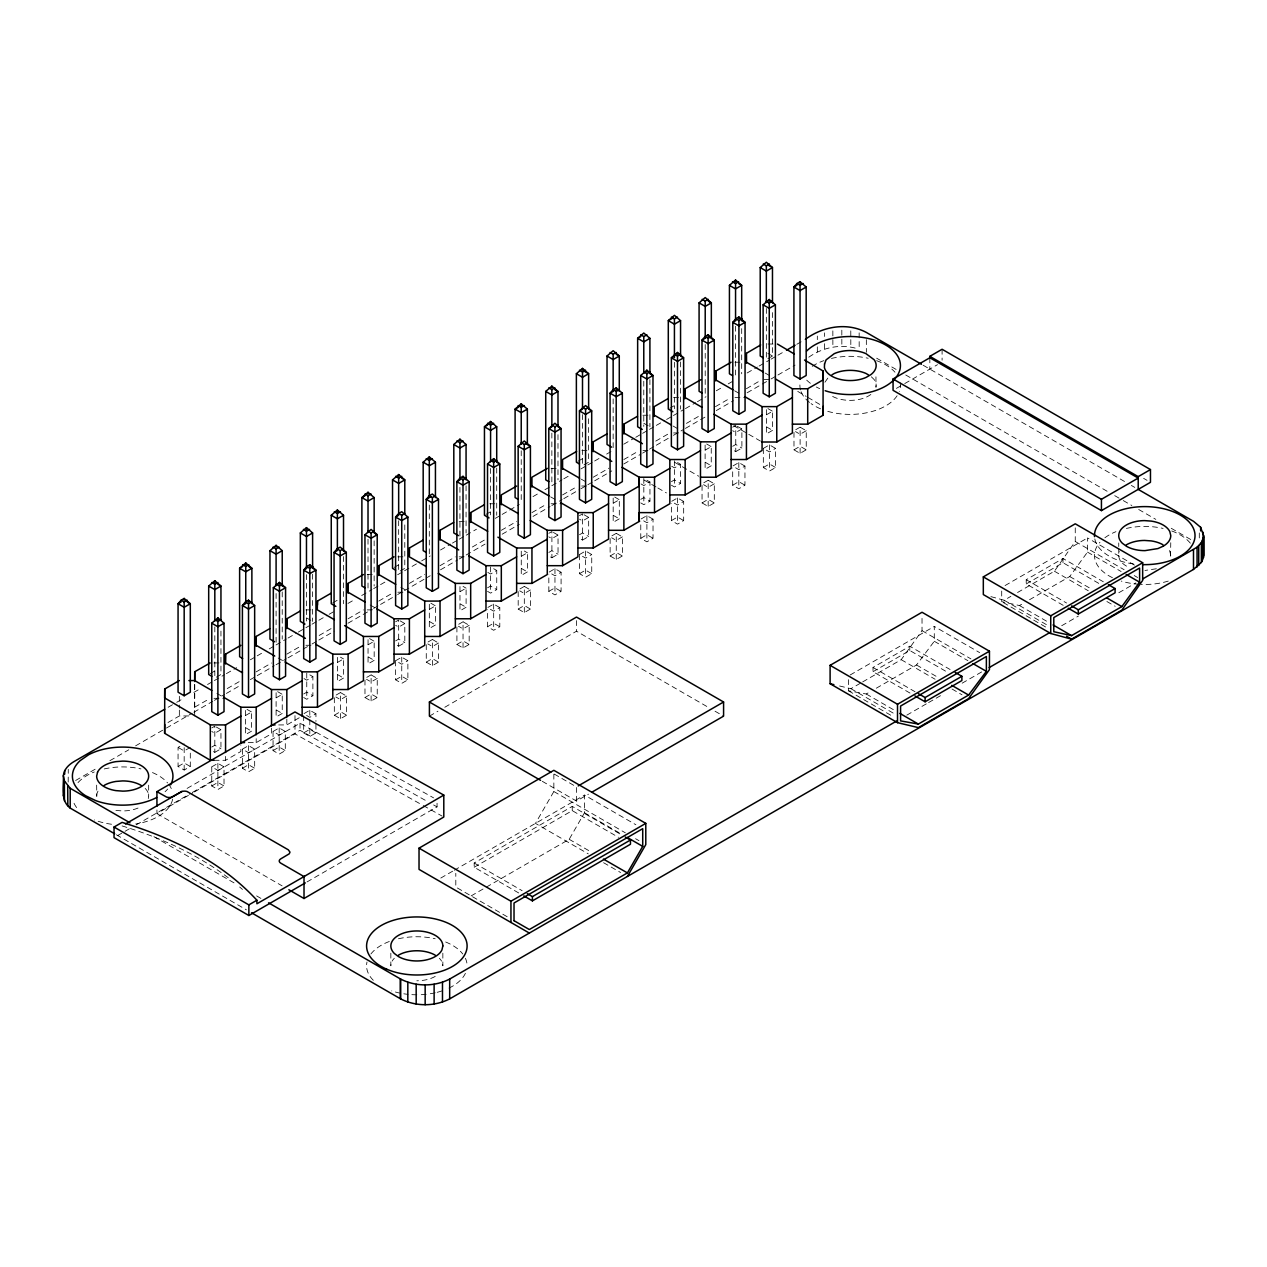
<?xml version="1.0" encoding="UTF-8"?>
<svg xmlns="http://www.w3.org/2000/svg" width="1267" height="1267" viewBox="0 0 1267 1267"><rect width="100%" height="100%" fill="white"/><g stroke="black" fill="none" stroke-linecap="round" stroke-linejoin="round"><path stroke-width="0.75" stroke-dasharray="5 3.75" d="M68.18 782.056L68.275 769.37M194.675 715.95L194.722 683.547M1170.565 556.197L1170.756 542.719M824.944 382.206L828.349 377.408M553.853 774.169L553.853 791.527L535.466 823.376L588.252 853.847M486.338 887.122L569.184 839.308L584.499 812.765L584.499 795.074L635.876 824.738M1017.559 592.497L1054.413 571.227L1075.255 541.5L1075.255 527.737M862.669 681.915L901.201 659.679L922.028 630.665L922.028 615.936M1029.533 599.734L1069.728 576.533L1087.498 552.111L1087.498 537.952L1134.551 565.13M876.321 688.203L916.516 664.985L934.286 641.276L934.286 626.421L979.66 652.616M746.374 388.731L760.675 380.338M210.227 673.616L214.82 670.972M332.793 602.854L337.386 600.194M394.069 567.458L398.662 564.813M485.99 514.386L490.582 511.725M577.91 461.299L582.503 458.654M669.831 408.227L674.424 405.567M216.356 677.164L220.949 674.503L220.949 629.287M400.198 571.005L404.791 568.345L404.791 523.128M584.039 464.846L588.632 462.186L588.632 416.97M767.881 358.672L772.474 356.027L772.474 310.811M168.131 707.255L174.989 703.296M176.699 702.314L183.557 698.355M193.835 692.415L200.677 688.456M207.535 684.513L212.682 681.535M214.392 680.553L224.671 674.614M226.381 673.632L236.66 667.693M250.359 659.79L255.491 656.813M257.217 655.831L262.348 652.853M269.206 648.91L274.337 645.932M276.048 644.951L286.326 639.011M288.037 638.03L296.605 633.088M298.315 632.09L310.304 625.169M312.03 624.188L317.162 621.21M318.872 620.228L327.44 615.287M329.151 614.289L334.298 611.327M347.997 603.409L354.839 599.465M361.697 595.506L371.975 589.567M373.686 588.585L378.833 585.607M380.543 584.625L385.675 581.664M397.664 574.727L402.811 571.765M404.521 570.784L419.931 561.883M421.658 560.885L430.21 555.944M440.488 550.005L450.767 544.081M452.477 543.084L457.625 540.122M459.335 539.124L464.466 536.163M466.193 535.181L476.455 529.242M495.302 518.361L500.449 515.4M502.16 514.402L519.28 504.519M532.995 496.601L538.127 493.639M544.984 489.68L550.116 486.718M551.826 485.72L562.105 479.797M563.815 478.799L570.673 474.856M580.951 468.917L586.083 465.955M587.809 464.957L592.94 461.996M594.651 460.998L599.798 458.036M606.64 454.077L611.787 451.115M623.776 444.194L634.054 438.255M635.765 437.273L640.896 434.296M642.622 433.314L647.754 430.352M649.464 429.355L654.611 426.393M656.322 425.395L664.89 420.454M666.6 419.472L671.732 416.495M673.442 415.513L683.721 409.574M685.431 408.592L695.71 402.653M697.436 401.671L705.988 396.729M716.267 390.79L721.414 387.829M728.256 383.869L733.403 380.892M747.102 372.989L757.381 367.05M759.091 366.068L769.37 360.129M771.08 359.147L776.228 356.17M777.938 355.188L784.796 351.228M796.785 344.307L801.916 341.346M167.973 722.523L179.344 715.95L190.842 715.95M227.236 688.567L240.857 680.696M256.172 671.858L271.502 663.005M286.817 654.152L300.437 646.297M319.157 635.48L331.083 628.606M348.092 618.771L363.423 609.918M378.738 601.081L392.358 593.209M409.384 583.39L424.698 574.537M440.013 565.7L455.344 556.846M472.369 547.011L484.279 540.138M501.304 530.303L516.619 521.466M531.934 512.612L545.554 504.741M562.58 494.922L576.2 487.051M593.225 477.231L608.841 468.204M623.855 459.525L637.475 451.67M655.752 441.106L668.263 433.9M686.429 423.4L700.762 415.117M715.475 406.628L729.539 398.503M75.64 780.472L96.197 768.61M109.896 760.691L128.743 749.811M135.601 745.851L164.71 729.048M166.42 728.05L192.125 713.226M193.835 712.228L212.682 701.348M214.392 700.366L224.671 694.427M226.381 693.445L240.081 685.526M250.359 679.603L255.491 676.626M257.217 675.644L274.337 665.761M276.048 664.763L286.326 658.824M288.037 657.842L310.304 644.982M312.03 644L317.162 641.023M318.872 640.041L334.298 631.14M347.997 623.221L371.975 609.379M373.686 608.398L378.833 605.42M380.543 604.438L395.953 595.538M397.664 594.556L402.811 591.578M404.521 590.596L430.21 575.756M440.488 569.817L457.625 559.935M459.335 558.953L464.466 555.975M466.193 554.994L485.023 544.113M502.16 534.215L519.28 524.332M532.995 516.429L550.116 506.531M551.826 505.549L562.105 499.61M563.815 498.628L579.241 489.727M580.951 488.729L586.083 485.768M587.809 484.77L592.94 481.808M594.651 480.827L611.787 470.928M623.776 464.007L640.896 454.124M642.622 453.127L647.754 450.165M649.464 449.167L654.611 446.206M656.322 445.224L671.732 436.323M673.442 435.325L683.721 429.386M685.431 428.404L705.988 416.542M716.267 410.603L733.403 400.72M747.102 392.802L769.37 379.942M771.08 378.96L776.228 375.982M777.938 375L795.058 365.118M808.774 357.199C822.299 347.696 839.768 343.785 855.843 348.267M190.303 753.136L190.303 766.503L184.174 770.035L178.061 766.503L178.061 747.403L184.174 743.856M211.763 727.939L214.82 726.165L214.82 752.345L211.763 750.587M395.621 621.78L398.677 620.022L398.677 646.202L395.621 644.428M548.833 533.328L551.905 531.554L551.905 557.749L548.833 555.975M579.478 515.637L582.551 513.864L582.551 540.059L579.478 538.285M732.69 427.185L735.763 425.411L735.763 451.59L732.69 449.817M190.303 747.403L184.174 750.935L178.061 747.403M214.82 752.345L220.949 748.813L220.949 729.713L214.82 733.245L211.763 731.471M245.465 715.554L251.595 712.006L251.595 731.122L245.465 734.654L245.465 708.475M276.111 697.864L282.24 694.316L282.24 713.432L276.111 716.964L276.111 690.784M303.684 697.499L306.757 699.273L312.886 695.741L312.886 676.626L306.757 680.173L303.684 678.399M337.402 662.483L343.531 658.935L343.531 678.051L337.402 681.583L337.402 655.403M368.048 644.792L374.177 641.245L374.177 660.36L368.048 663.892L368.048 637.713M398.677 646.202L404.806 642.67L404.806 623.554L398.677 627.102L395.621 625.328M429.323 609.395L435.452 605.864L435.452 624.964L429.323 628.511L429.323 602.332M459.969 591.705L466.098 588.173L466.098 607.273L459.969 610.821L459.969 584.641M487.542 591.356L490.614 593.13L496.743 589.583L496.743 570.483L490.614 574.014L487.542 572.256M521.26 556.324L527.389 552.792L527.389 571.892L521.26 575.44L521.26 549.245M551.905 557.749L558.034 554.202L558.034 535.102L551.905 538.633L548.833 536.86M582.551 540.059L588.664 536.511L588.664 517.411L582.551 520.943L579.478 519.169M613.18 503.252L619.31 499.721L619.31 518.821L613.18 522.352L613.18 496.173M640.769 502.904L643.826 504.662L649.955 501.13L649.955 482.014L643.826 485.562L640.769 483.788M671.415 485.213L674.472 486.971L680.601 483.44L680.601 464.324L674.472 467.871L671.415 466.098M705.117 450.181L711.246 446.633L711.246 465.749L705.117 469.281L705.117 443.102L711.246 446.633M735.763 451.59L741.892 448.059L741.892 428.943L735.763 432.49L732.69 430.717M766.408 414.8L772.537 411.252L772.537 430.368L766.408 433.9L766.408 407.721M178.061 766.503L184.174 762.972L190.303 766.503M211.763 747.039L214.82 745.281L220.949 748.813M303.684 693.968L306.757 692.194L312.886 695.741M395.621 640.896L398.677 639.122L404.806 642.67M487.542 587.825L490.614 586.051L496.743 589.583M548.833 552.428L551.905 550.67L558.034 554.202M579.478 534.737L582.551 532.979L588.664 536.511M640.769 499.356L643.826 497.598L649.955 501.13M671.415 481.666L674.472 479.892L680.601 483.44M732.69 446.285L735.763 444.511L741.892 448.059M211.763 766.852L217.892 763.32L224.021 766.852L224.021 785.968L217.892 789.499L211.763 785.968L211.763 766.852L217.892 770.399L224.021 766.852M242.409 749.161L248.538 745.63L254.667 749.161L254.667 768.277L248.538 771.809L242.409 768.277L242.409 749.161L248.538 752.709L254.667 749.161M273.054 731.471L279.183 727.939L285.297 731.471L285.297 750.587L279.183 754.118L273.054 750.587L273.054 731.471L279.183 735.018L285.297 731.471M315.942 713.78L309.813 710.249L303.684 713.78L309.813 717.328L315.942 713.78L315.942 721.43M340.459 692.558L334.33 696.09L334.33 715.206L340.459 718.737L346.588 715.206L346.588 696.09L340.459 692.558L340.459 718.737M371.104 674.868L364.975 678.399L364.975 697.499L371.104 701.047L377.233 697.499L377.233 678.399L371.104 674.868L371.104 701.047M395.621 660.709L401.75 657.177L407.879 660.709L407.879 679.809L401.75 683.356L395.621 679.809L395.621 660.709L401.75 664.241L407.879 660.709M432.395 639.471L426.266 643.018L426.266 662.118L432.395 665.666L438.525 662.118L438.525 643.018L432.395 639.471L432.395 665.666M463.041 621.78L456.912 625.328L456.912 644.428L463.041 647.975L469.17 644.428L469.17 625.328L463.041 621.78L463.041 647.975M499.8 607.637L493.671 604.09L487.542 607.637L493.671 611.169L499.8 607.637L499.8 626.737L493.671 630.285L487.542 626.737L487.542 609.538M524.316 586.399L518.187 589.947L518.187 609.047L524.316 612.595L530.445 609.047L530.445 589.947L524.316 586.399L524.316 612.595M561.091 572.256L554.962 568.709L548.833 572.256L554.962 575.788L561.091 572.256L561.091 591.356L554.962 594.888L548.833 591.356L548.833 574.157M579.478 554.566L585.607 551.018L591.737 554.566L591.737 573.666L585.607 577.198L579.478 573.666L579.478 554.566L585.607 558.098L591.737 554.566M616.253 533.328L610.124 536.86L610.124 555.975L616.253 559.507L622.382 555.975L622.382 536.86L616.253 533.328L616.253 559.507M653.028 519.169L646.899 515.637L640.769 519.169L646.899 522.717L653.028 519.169L653.028 538.285L646.899 541.817L640.769 538.285L640.769 521.085M683.673 501.479L677.544 497.947L671.415 501.479L677.544 505.026L683.673 501.479L683.673 520.594L677.544 524.126L671.415 520.594L671.415 503.395M708.174 480.256L702.045 483.788L702.045 502.904L708.174 506.436L714.303 502.904L714.303 483.788L708.174 480.256L708.174 506.436M744.948 466.098L738.819 462.566L732.69 466.098L738.819 469.645L744.948 466.098L744.948 485.213L738.819 488.745L732.69 485.213L732.69 468.014M763.336 448.407L769.465 444.875L775.594 448.407L775.594 467.523L769.465 471.055L763.336 467.523L763.336 448.407L769.465 451.939L775.594 448.407M800.111 427.185L793.981 430.717L793.981 449.817L800.111 453.364L806.24 449.817L806.24 430.717L800.111 427.185L800.111 453.364M214.123 760.279L225.558 760.311L240.873 751.458L240.873 745.566M248.269 742.62L256.187 742.62L271.518 733.767L271.518 727.876M278.661 724.93L286.833 724.93L300.453 717.059M346.588 696.09L340.459 699.637L335.866 696.977M377.233 678.399L371.104 681.931L366.511 679.286M438.525 643.018L432.395 646.55L427.803 643.905M469.17 625.328L463.041 628.86L458.432 626.215M530.445 589.947L524.316 593.479L519.723 590.834M622.382 536.86L616.253 540.407L611.66 537.746M714.303 483.788L708.174 487.336L703.581 484.675M806.24 430.717L800.111 434.248L795.518 431.604M187.088 788.407L300.01 723.235L433.615 797.877M117.451 835.682L129.392 828.792M136.218 824.849L190.81 793.332M192.521 792.35L300.01 730.299L426.773 801.124M156.934 809.93L156.934 813.588L192.727 792.92M194.421 791.938L294.989 733.894L421.563 804.608M896.403 388.383L903.086 384.519M904.765 383.553L937.501 364.658M211.763 785.968L217.892 782.42L224.021 785.968M242.409 768.277L248.538 764.73L254.667 768.277M273.054 750.587L279.183 747.039L285.297 750.587M303.684 715.697L303.684 732.896L309.813 729.349L315.942 732.896L315.942 723.33M334.33 715.206L340.459 711.658L346.588 715.206M364.975 697.499L371.104 693.968L377.233 697.499M395.621 679.809L401.75 676.277L407.879 679.809M426.266 662.118L432.395 658.587L438.525 662.118M456.912 644.428L463.041 640.896L469.17 644.428M487.542 626.737L493.671 623.206L499.8 626.737M518.187 609.047L524.316 605.515L530.445 609.047M548.833 591.356L554.962 587.825L561.091 591.356M579.478 573.666L585.607 570.134L591.737 573.666M610.124 555.975L616.253 552.428L622.382 555.975M640.769 538.285L646.899 534.737L653.028 538.285M671.415 520.594L677.544 517.047L683.673 520.594M702.045 502.904L708.174 499.356L714.303 502.904M732.69 485.213L738.819 481.666L744.948 485.213M763.336 467.523L769.465 463.975L775.594 467.523M793.981 449.817L800.111 446.285L806.24 449.817M303.684 732.896L309.813 736.428L315.942 732.896M429.402 716.14L437.954 711.215M444.796 707.255L576.501 631.219L708.19 707.255M307.026 881.927L437.052 806.873L437.052 799.794M440.789 878.047L452.636 871.205M454.315 870.223L584.499 795.074M542.292 781.311L576.501 801.061L588.474 794.156M518.71 892.966L474.191 867.246L474.191 863.001L572.241 806.398L621.907 835.064M474.191 867.246L572.241 810.642L618.47 837.329M850.173 674.978L934.286 626.421M1005.064 585.56L1087.498 537.952M471.118 895.912L484.643 888.104M909.975 693.049L873.011 671.716L873.011 667.456L909.769 646.233L950.107 669.514M1063.187 605.309L1026.222 583.96L1026.222 579.716L1062.997 558.478L1103.319 581.759M873.011 671.716L909.769 650.478L946.75 671.827M1026.222 583.96L1062.997 562.722L1099.962 584.071M839.578 685.985L850.933 688.694L860.99 682.897M990.889 596.63L1004.161 600.241L1010.86 596.361M848.494 679.666L848.494 690.816L866.264 693.999L869.605 692.067M1001.706 591.04L1001.706 601.651L1019.476 605.547L1022.833 603.615M906.808 715.142L926.906 703.533M928.584 702.567L941.983 694.839M962.16 683.182L982.416 671.494M1061.698 625.724L1078.439 616.047M1118.824 592.734L1135.802 582.931M194.722 707.144L208.453 699.336M1156.375 568.772L1144.956 570.451M673.569 397.569L681.092 397.474M642.939 415.259L650.446 415.164M673.569 432.95L681.092 432.855M642.939 450.64L650.446 450.545M581.648 486.021L589.171 485.942M305.933 609.902L313.503 609.855M305.933 645.283L313.503 645.236M213.949 662.942L221.519 662.894M213.949 698.339L225.304 698.26M367.224 574.521L374.826 574.489M367.224 609.902L374.826 609.87M397.87 556.831L405.488 556.815M397.87 592.212L405.488 592.196M459.161 521.45L466.81 521.45M459.161 556.846L466.81 556.831M734.939 362.219L742.589 362.219M734.939 397.6L746.421 397.6M581.886 450.514L589.234 450.514M551.097 468.378L558.747 468.378M489.806 503.775L497.472 503.775M551.097 503.759L562.58 503.759M767.96 344.022L773.646 344.038M764.159 379.403L769.861 379.419M115.931 810.437L122.661 810.943A26.005 15.014 0 0 0 141.049 806.556M122.075 825.926C160.972 837.725 198.776 854.782 230.99 879.868M433.615 804.957L437.052 806.873M423.273 805.574L442.088 816.075M1143.626 478.372L1147.047 480.336M923.152 365.229L1124.542 481.492M1131.368 485.451L1134.789 487.415M876.637 358.181L897.194 370.059M905.762 375L1107.865 491.691M1114.707 495.635L1121.564 499.594M1123.275 500.576L1131.843 505.533M1138.685 509.477L1155.821 519.375M1171.231 528.276L1193.498 541.12M767.881 353.366L772.474 356.027M1075.255 541.5L1124.13 569.722M1134.234 575.551L1137.608 577.499M1087.498 552.111L1121.121 571.512M765.157 373.036L770.257 375.982M1069.728 576.533L1091.584 589.139M1054.413 571.227L1088.305 590.786M1106.899 601.524L1115.198 606.307M767.929 408.608L772.537 411.252M734.638 390.79L739.785 393.768M766.408 426.821L772.537 430.368M1026.222 579.716L1066.545 602.997M737.283 426.298L741.892 428.943M733.783 425.68L747.087 433.362M748.749 434.328L760.39 441.043M1019.476 605.547L1048.047 622.034M1004.161 600.241L1048.221 625.676M1003.385 602.617L1048.759 628.812M673.046 426.013L678.193 428.975M643.779 423.257L648.387 425.918M705.117 462.202L711.246 465.749M677.544 462.566L680.601 464.324M674.773 462.376L698.766 476.234M922.028 630.665L970.902 658.888M934.286 641.276L967.893 660.677M646.899 480.256L649.955 482.014M644.127 480.066L656.116 487.003M657.842 487.985L666.41 492.926M916.516 664.985L938.356 677.592M901.201 659.679L935.094 679.239M952.04 689.026L961.986 694.775M614.717 497.06L619.31 499.721M581.315 479.195L586.415 482.141M613.18 515.289L619.31 518.821M873.011 667.456L915.012 691.719M584.071 514.75L588.664 517.411M550.67 496.886L555.785 499.832M866.264 693.999L894.835 710.486M850.933 688.694L894.993 714.129M848.494 690.816L893.853 717.011M553.426 532.441L558.034 535.102M524.316 551.018L527.389 552.792M521.26 568.36L527.389 571.892M493.671 568.709L496.743 570.483M715.031 711.215L723.584 716.14M463.041 586.399L466.098 588.173M459.969 603.741L466.098 607.273M430.859 603.203L435.452 605.864M400.815 587.286L405.931 590.232M429.323 621.432L435.452 624.964M400.214 620.909L404.806 623.554M370.154 604.961L375.285 607.922M369.568 638.6L374.177 641.245M306.471 617.868L311.08 620.529M368.048 656.813L374.177 660.36M554.265 774.074L576.501 786.918L576.501 801.061M340.459 657.177L343.531 658.935M553.853 791.527L625.36 832.815M635.575 838.706L638.98 840.67M584.499 812.765L622.176 834.51M337.402 674.503L343.531 678.051M309.813 674.868L312.886 676.626M278.186 658.016L283.333 660.978M569.184 839.308L591.436 852.153M603.567 862.7L620.592 872.52M277.647 691.671L282.24 694.316M276.111 709.884L282.24 713.432M247.002 709.362L251.595 712.006M216.91 693.413L222.042 696.375M245.465 727.591L251.595 731.122M474.191 863.001L522.131 890.685M216.356 727.052L220.949 729.713M507.164 916.722L455.803 887.074L455.803 873.311M156.934 813.588L282.113 885.871M153.925 836.632L234.347 883.051M256.599 895.896L263.441 899.855M116.39 834.779L246.384 909.817M797.751 391.408L806.208 396.413M807.903 397.41L819.733 404.395M239.653 887.011L242.472 889.434M871.363 376.806L874.151 379.562A26.005 15.014 0 0 1 875.956 387.259L875.956 374.652M1170.756 555.326L1169.821 551.446A26.005 15.014 0 0 0 1167.16 547.835M96.656 785.128L96.799 796.547M866.343 339.635L866.359 352.258M859.153 332.857L859.184 349.074M850.791 330.861L850.822 347.079M841.826 330.18L841.826 337.386M841.842 339.192L841.842 346.398M832.847 330.861L832.878 347.079M824.484 332.873L824.5 336.468M824.5 343.674L824.516 349.074M1199.295 532.948L1199.295 540.154M1118.745 542.957L1118.745 546.552M1118.745 548.358L1118.745 555.564M1062.997 558.478L1062.997 562.722M942.094 349.264L942.094 360.192M929.835 357.769L929.835 369.077M909.769 646.233L909.769 650.478M817.326 336.04L817.326 339.651M817.326 346.857L817.326 352.258M769.465 444.875L769.465 471.055M766.345 308.451L766.345 359.559M741.686 328.596L741.686 373.813M738.819 462.566L738.819 488.745M735.557 326.237L735.557 377.344M705.212 344.545L705.212 394.861M680.553 361.919L680.553 409.098M677.544 497.947L677.544 524.126M674.424 362.314L674.424 408.718M674.472 460.792L674.472 486.971M649.908 379.625L649.908 426.805M646.899 515.637L646.899 541.817M643.779 381.193L643.779 426.409M643.826 478.483L643.826 504.662M613.149 398.883L613.149 448.027M585.607 551.018L585.607 577.198M582.503 414.61L582.503 465.718M576.501 620.608L576.501 631.219M572.241 806.398L572.241 810.642M557.987 434.66L557.987 479.876M554.962 568.709L554.962 594.888M551.858 433.092L551.858 483.424M521.228 450.783L521.228 501.114M496.712 468.093L496.712 515.257M493.671 604.09L493.671 630.285M490.614 566.935L490.614 593.13M490.582 468.473L490.582 514.877M466.066 485.784L466.066 532.964M459.937 487.352L459.937 536.495M442.848 953.164L442.848 965.771A26.005 15.014 0 0 0 439.364 958.264M429.307 505.042L429.307 554.186M401.75 657.177L401.75 683.356M398.662 520.769L398.662 571.876M390.838 953.164L390.838 965.771A26.005 15.014 0 0 1 394.322 958.264M374.145 540.819L374.145 586.035M368.016 539.251L368.016 589.583M343.515 556.546L343.515 603.726M312.601 574.236L312.601 621.416M309.813 710.249L309.813 717.882M309.813 719.799L309.813 736.428M306.757 673.094L306.757 699.273M306.471 574.632L306.471 621.02M300.01 723.235L300.01 730.299M294.989 715.602L294.989 733.894M286.833 719.023L286.833 724.93M282.224 591.942L282.224 639.122M279.183 727.939L279.183 754.118M276.095 593.51L276.095 642.654M256.187 738.693L256.187 742.62M248.538 745.63L248.538 771.809M225.558 756.383L225.558 760.311M217.892 763.32L217.892 789.499M214.82 626.927L214.82 678.051M194.675 684.497L194.675 712.022M184.174 747.673L184.174 770.035M179.344 696.296L179.344 708.095M179.344 710.058L179.344 715.95M148.667 785.128L148.667 795.929M96.656 795.929A26.005 15.014 0 0 1 100.141 788.422M145.182 788.422A26.005 15.014 0 0 1 148.271 798.543M435.23 976.398A26.005 15.014 0 0 1 416.843 980.785M1126.521 566.143A26.005 15.014 0 0 1 1119.585 551.668M870.857 394.449A26.005 15.014 0 0 1 831.057 395.542M167.656 789.072A50.268 29.03 0 0 1 165.074 791.717M819.701 388.636A50.268 29.03 0 0 1 816.328 387.005M810.389 383.299A50.268 29.03 0 0 1 806.715 380.148M1133.442 563.91A50.268 29.03 0 0 1 1094.736 538.523M172.629 799.144A50.268 29.03 0 0 1 135.727 823.962M111.544 824.247A50.268 29.03 0 0 1 94.392 819.939M76.622 807.57A50.268 29.03 0 0 1 72.963 800.301M78.016 782.61A50.268 29.03 0 0 1 94.281 771.983M104.227 768.942A50.268 29.03 0 0 1 140.97 768.911M152.468 772.569A50.268 29.03 0 0 1 167.608 782.927M168.717 784.289A50.268 29.03 0 0 1 172.36 791.574M465.401 973.294A50.268 29.03 0 0 1 445.667 989.559M441.977 990.905A50.268 29.03 0 0 1 436.941 992.378M435.199 992.79A50.268 29.03 0 0 1 429.846 993.803M426.203 994.294A50.268 29.03 0 0 1 418.712 994.785M416.843 994.801A50.268 29.03 0 0 1 403.825 993.803M400.245 993.17A50.268 29.03 0 0 1 391.709 990.905M373.306 980.294A50.268 29.03 0 0 1 367.002 961.986M370.914 953.972A50.268 29.03 0 0 1 391.709 940.637M398.471 938.752A50.268 29.03 0 0 1 435.199 938.752M445.667 941.999A50.268 29.03 0 0 1 462.756 953.972M465.401 958.264A50.268 29.03 0 0 1 467.111 965.771M1168.253 581.094A50.268 29.03 0 0 1 1141.013 584.388M1139.128 584.277A50.268 29.03 0 0 1 1121.247 581.094M1112.426 577.673A50.268 29.03 0 0 1 1099.962 542.26M1104.872 537.778A50.268 29.03 0 0 1 1115.926 531.665M1126.395 528.418A50.268 29.03 0 0 1 1163.106 528.418M1171.753 530.968A50.268 29.03 0 0 1 1190.679 543.638M900.219 382.697A50.268 29.03 0 0 1 899.332 391.392M897.099 395.763A50.268 29.03 0 0 1 825.34 410.603M820.604 408.845A50.268 29.03 0 0 1 811.086 403.619M809.502 402.431A50.268 29.03 0 0 1 800.982 391.376M800.506 389.903A50.268 29.03 0 0 1 800.174 382.317M812.226 366.321A50.268 29.03 0 0 1 823.898 360.62M831.437 358.418A50.268 29.03 0 0 1 868.18 358.26M876.606 360.683A50.268 29.03 0 0 1 894.961 372.197"/><path stroke-width="1.5" d="M114.679 833.781L70.208 808.108C60.04 800.396 63.983 786.585 63.35 775.689C63.952 769.37 68.719 764.714 73.929 761.641L164.71 709.235M64.68 774.153L64.696 770.526M484.279 504.757L470.659 512.612L470.627 521.45L487.668 531.285M211.779 690.452L194.675 680.569L194.722 671.748L210.164 662.974M453.634 522.447L440.013 530.303L439.966 539.124L458.717 549.941M179.344 680.569L164.726 689.01L164.647 697.911L210.322 724.882L225.558 724.93L240.873 716.077M214.123 760.279L210.322 760.263L164.647 733.292L164.726 724.391M715.697 380.939L715.776 371.073L731.107 362.219M804.513 360.018L823.122 371.009L823.043 379.91L807.712 388.747L792.398 388.763L775.372 378.928M792.398 424.144L807.712 424.144L823.043 415.291L823.122 406.39M423.004 540.138L409.384 548.009L409.289 556.799L426.345 566.65M394.053 556.846L378.738 565.7L378.627 574.474L395.7 584.325M363.423 574.537L348.092 583.39L347.95 592.148L365.039 602.015M331.083 593.225L317.463 601.081L317.288 609.823L334.377 619.69M300.437 610.916L286.817 618.771L286.611 627.498L305.426 638.362M240.857 645.315L225.542 654.168L225.304 662.879L242.425 672.745M269.792 628.606L256.172 636.462L255.95 645.172L274.765 656.053M607.289 433.726L593.225 441.835L592.924 450.514L611.771 461.394M637.475 416.289L623.855 424.144L623.554 432.823L642.417 443.703M251.515 912.778L400.641 998.887C415.719 1006.647 434.597 1006.647 449.674 998.887L1193.498 569.437L1201.369 562.421L1203.476 557.337L1203.65 535.798L1200.641 527.294L1193.498 521.307L1138.209 489.395L1138.209 476.645L929.835 356.344L929.835 357.769L1138.209 478.071L1101.435 499.293L893.061 378.991L893.061 390.315L1101.435 510.617L1150.468 482.315L1150.468 469.566L942.094 349.264L929.835 356.344M1203.476 557.337L1203.65 535.798M63.35 795.676L64.189 792.223M1142.581 579.019L1197.062 547.201L1201.369 542.609L1203.476 537.525M513.927 920.634L529.337 929.535L627.403 872.915L642.717 846.372L642.717 828.681L514.022 902.991L514.022 920.681M627.403 876.447L645.79 844.614L645.79 823.376L553.853 770.304L419.029 848.146L419.029 869.384L529.337 933.066M1121.833 606.608L1139.603 582.187L1139.603 568.028L1053.796 617.567L1053.796 631.726L1071.565 635.622L1121.833 606.608L1106.709 597.866M968.606 695.06L986.375 671.352L986.375 656.496L900.584 706.036L900.584 720.891L918.353 724.075L968.606 695.06L951.802 685.352M181.118 600.194L178.061 603.741L178.061 692.194L184.174 695.741L190.303 692.194L190.303 603.741L184.174 598.436L181.118 600.194L184.174 601.968L187.247 600.194M211.763 676.277L208.691 674.503L208.691 586.051L214.82 580.745L220.949 586.051L220.949 619.468M251.88 603.646L251.88 568.265L245.75 562.96L239.621 568.265L239.621 656.718L242.678 658.492M274.575 641.767L269.966 639.122L269.966 550.654L276.095 545.348L282.224 550.654L282.224 586.035M211.763 623.206L217.892 617.884L224.021 623.206L224.021 711.658L217.892 715.19L211.763 711.658L211.763 623.206L217.892 626.737L224.021 623.206M304.951 624.061L300.342 621.416L300.342 532.948L306.471 527.642L312.601 532.948L312.601 568.329M245.465 601.968L242.409 605.499L242.409 693.968L248.522 697.499L254.651 693.968L254.651 605.499L248.522 600.194L245.465 601.968L248.522 603.741L251.595 601.968M335.85 606.386L331.257 603.726L331.257 515.273L337.386 509.967L343.515 515.273L343.515 550.654M273.324 587.73L279.453 582.424L285.582 587.73L285.582 676.182L279.453 679.73L273.324 676.182L273.324 587.73L279.453 591.261L285.582 587.73L282.509 585.956M374.145 531L374.145 497.583L368.016 492.277L361.887 497.583L361.887 586.035L364.959 587.809M306.741 566.587L303.684 570.118L303.684 658.587L309.813 662.118L315.942 658.587L315.942 570.118L309.813 564.813L306.741 566.587L309.813 568.345L312.87 566.587M395.605 570.118L392.532 568.345L392.532 479.892L398.662 474.571L404.791 479.892L404.791 513.309M337.117 548.88L334.06 552.412L334.06 640.864L340.19 644.412L346.319 640.864L346.319 552.412L340.19 547.106L337.117 548.88L340.19 550.638L343.246 548.88M426.235 552.428L423.178 550.654L423.178 462.186L429.307 456.88L435.436 462.186L435.436 497.583M364.959 534.737L371.088 529.432L377.218 534.737L377.218 623.19L371.088 626.737L364.959 623.19L364.959 534.737L371.088 538.269L377.218 534.737L374.161 532.964M458.416 535.608L453.808 532.964L453.808 444.495L459.937 439.19L466.066 444.495L466.066 479.876M398.662 513.499L395.605 517.047L395.605 605.499L401.734 609.031L407.863 605.499L407.863 517.047L401.734 511.725L398.662 513.499L401.734 515.273L404.791 513.499M487.526 463.96L493.655 467.491L499.784 463.96L493.655 458.654L487.526 463.96L487.526 552.412L493.655 555.96L499.784 552.412L499.784 463.96L496.712 462.186L496.712 426.805L490.582 421.499L484.453 426.805L484.453 515.257L489.046 517.918M429.307 495.809L426.235 499.341L426.235 587.809L432.364 591.341L438.493 587.809L438.493 499.341L432.364 494.035L429.307 495.809L432.364 497.583L435.436 495.809M527.357 444.495L527.357 409.114L521.228 403.809L515.099 409.114L515.099 497.567L518.155 499.341M459.953 478.118L456.88 481.65L456.88 570.118L463.009 573.65L469.138 570.118L469.138 481.65L463.009 476.344L459.953 478.118L463.009 479.876L466.082 478.118M548.801 481.65L545.729 479.876L545.729 391.424L551.858 386.118L557.987 391.424L557.987 426.805L561.059 428.579L561.059 517.031L554.93 520.563L548.801 517.031L548.801 428.579L554.93 423.273L561.059 428.579L554.93 432.11L548.801 428.579L551.874 426.805M579.447 463.96L576.374 462.186L576.374 373.717L582.503 368.412L588.632 373.717L588.632 409.114L591.705 410.872L591.705 499.341L585.576 502.872L579.447 499.341L579.447 410.872L585.576 405.567L591.705 410.872L585.576 414.42L579.447 410.872L582.503 409.114M518.155 446.269L524.285 440.964L530.414 446.269L530.414 534.722L524.285 538.269L518.155 534.722L518.155 446.269L524.285 449.801L530.414 446.269L525.821 443.608M611.613 447.14L607.02 444.495L607.02 356.027L613.149 350.721L619.278 356.027L619.278 391.408M640.722 375.491L646.851 379.039L652.98 375.491L646.851 370.186L640.722 375.491L640.722 463.96L646.851 467.491L652.98 463.96L652.98 375.491L649.923 373.717L649.908 338.337L643.779 333.031L637.649 338.337L637.649 426.805L642.258 429.45M674.424 356.027L671.367 357.801L677.497 361.333L683.626 357.801L677.497 352.495L671.367 357.801L671.367 446.253L677.497 449.801L683.626 446.253L683.626 357.801L680.553 356.027L680.553 320.646L674.424 315.34L668.295 320.646L668.295 409.098L672.888 411.759M613.149 389.65L610.076 393.182L610.076 481.65L616.205 485.182L622.335 481.65L622.335 393.182L616.205 387.876L613.149 389.65L616.205 391.424L619.278 389.65M702.156 393.087L699.083 391.329L699.083 302.861L705.212 297.555L711.341 302.861L711.341 338.241M732.484 375.57L729.428 373.813L729.428 285.344L735.557 280.039L741.686 285.344L741.686 320.725M763.288 357.801L760.216 356.027L760.216 267.559L766.345 262.253L772.474 267.559L772.474 302.956M705.07 336.563L701.997 340.11L701.997 428.563L708.126 432.11L714.255 428.563L714.255 340.11L708.126 334.805L705.07 336.563L708.126 338.337L711.199 336.563M735.858 318.793L732.801 322.325L732.801 410.777L738.93 414.325L745.059 410.777L745.059 322.325L738.93 317.019L735.858 318.793L738.93 320.551L741.987 318.793M763.13 304.809L769.259 299.503L775.388 304.809L775.388 393.261L769.259 396.809L763.13 393.261L763.13 304.809L769.259 308.34L775.388 304.809M796.991 283.491L793.918 287.023L793.918 375.491L800.047 379.023L806.176 375.491L806.176 287.023L800.047 281.717L796.991 283.491L800.047 285.249L803.12 283.491M746.374 363.17L746.374 353.335L760.675 344.957M304.017 898.509L304.017 876.574L443.798 795.09L443.798 817.041L304.017 898.509L288.844 889.751M831.928 374.842L834.24 373.496A26.005 15.014 0 0 1 865.899 373.417L868.386 374.842M181.118 601.968L178.061 603.741L184.174 607.273L190.303 603.741L187.247 601.968M242.678 566.492L239.621 568.265L245.75 571.797L251.88 568.265L248.807 566.492M364.959 495.809L361.887 497.583L368.016 501.114L374.145 497.583M487.526 425.031L484.453 426.805L490.582 430.337L496.712 426.805M518.155 407.34L515.099 409.114L521.228 412.646L527.357 409.114M640.722 336.563L637.649 338.337L643.779 341.884L649.908 338.337M672.888 317.985L668.295 320.646L674.424 324.178L680.553 320.646M303.415 529.416L306.471 531.19L309.544 529.416M426.235 458.654L429.307 460.428L432.364 458.654M456.88 440.964L459.937 442.721L463.009 440.964M487.526 423.273L490.582 425.031L493.655 423.273M518.155 405.567L521.228 407.34L524.285 405.567M548.801 387.876L551.858 389.65L554.93 387.876M579.447 370.186L582.503 371.96L585.576 370.186M610.076 352.495L613.149 354.269L616.205 352.495M640.722 334.805L643.779 336.563L646.851 334.805M671.367 317.114L674.424 318.872L677.497 317.114M702.156 299.329L705.212 301.087L708.285 299.329M732.484 281.812L735.557 283.57L738.613 281.812M763.288 264.027L766.345 265.801L769.417 264.027M211.763 582.503L214.82 584.277L217.892 582.503M242.678 564.734L245.75 566.492L248.807 564.734M273.038 547.122L276.095 548.896L279.168 547.122M334.314 511.741L337.386 513.499L340.443 511.741M364.959 494.035L368.016 495.809L371.088 494.035M395.605 476.344L398.662 478.118L401.734 476.344M312.601 532.948L306.471 536.495L300.342 532.948M282.224 550.654L276.095 554.202L269.966 550.654M343.515 515.273L337.386 518.805L331.257 515.273M435.436 462.186L429.307 465.733L423.178 462.186M466.066 444.495L459.937 448.043L453.808 444.495M245.465 603.741L242.409 605.499L248.522 609.047L254.651 605.499M306.741 568.345L303.684 570.118L309.813 573.65L315.942 570.118L312.87 568.345M337.117 550.638L334.06 552.412L340.19 555.944L346.319 552.412L343.246 550.638M398.662 515.273L395.605 517.047L401.734 520.579L407.863 517.047M430.843 496.696L426.235 499.341L432.364 502.888L438.493 499.341M459.953 479.876L456.88 481.65L463.009 485.198L469.138 481.65M613.149 391.424L610.076 393.182L616.205 396.729L622.335 393.182M705.07 338.337L701.997 340.11L708.126 343.642L714.255 340.11L711.199 338.337M735.858 320.551L732.801 322.325L738.93 325.857L745.059 322.325L741.987 320.551M796.991 285.249L793.918 287.023L800.047 290.571L806.176 287.023M214.82 619.658L217.892 621.432L220.949 619.658M368.032 531.19L371.088 532.964L374.161 531.19M490.582 460.428L493.655 462.186L496.712 460.428M521.228 442.721L524.285 444.495L527.357 442.721M551.874 425.031L554.93 426.805L558.003 425.031M582.503 407.34L585.576 409.114L588.632 407.34M643.794 371.96L646.851 373.717L649.923 371.96M674.424 354.253L677.497 356.027L680.553 354.253M766.202 301.277L769.259 303.035L772.332 301.277M276.38 584.182L279.453 585.956L282.509 584.182M516.619 486.069L501.304 494.922L501.304 504.757M547.265 468.378L531.934 477.231L531.934 487.051M576.643 451.416L562.58 459.541L562.58 469.36M668.263 398.503L654.2 406.628L654.2 416.463M684.829 398.772L684.829 388.937L700.762 379.736M786.506 350.246L795.058 345.289M805.337 339.366C822.584 326.458 846.831 322.04 866.343 332.429L921.473 364.262M223.752 697.357L240.873 707.239L256.187 707.239L271.518 698.386M254.398 679.666L271.502 689.549L286.833 689.549L302.148 680.696M285.043 661.976L302.148 671.843L317.479 671.843L332.793 663.005M315.689 644.285L332.793 654.152L348.108 654.152L363.439 645.315M344.624 625.613L363.423 636.462L378.754 636.462L394.069 627.608M376.996 608.904L394.069 618.771L409.399 618.771L424.714 609.918M407.641 591.23L424.714 601.081L440.029 601.081L455.36 592.227M438.287 573.539L455.344 583.39L470.675 583.374L485.99 574.537M468.948 555.849L485.99 565.684L501.32 565.684L516.635 556.846M497.899 537.176L516.635 547.993L531.95 547.993L547.281 539.156M530.24 520.468L547.265 530.303L562.596 530.303L577.91 521.45M560.885 502.777L577.91 512.612L593.241 512.612L608.556 503.759M591.531 485.087L608.556 494.922L623.871 494.922L639.202 486.069L639.186 477.216L622.049 467.333M608.556 530.303L623.871 530.303L639.202 521.45L639.186 477.216L654.516 477.216L669.831 468.378M652.695 449.642L669.831 459.525L685.162 459.525L700.477 450.688M683.341 431.936L700.477 441.835L715.792 441.835L731.122 432.981M713.97 414.246L731.107 424.144L746.437 424.144L762.069 415.117M744.917 396.729L762.053 406.628L776.766 406.628L792.398 397.6M156.934 806.287L156.934 791.653L294.989 711.943L443.798 795.09M302.148 707.239L317.479 707.239L332.793 698.386L332.793 654.152M332.793 689.533L348.108 689.533L363.439 680.696L363.423 636.462M363.423 671.843L378.754 671.843L394.069 663.005L394.069 618.771M394.069 654.152L409.399 654.152L424.714 645.299L424.714 601.081M424.714 636.462L440.029 636.462L455.36 627.608L455.344 583.39M455.344 618.771L470.675 618.771L485.99 609.918L485.99 565.684M485.99 601.081L501.32 601.065L516.635 592.227L516.635 547.993M516.635 583.374L531.95 583.374L547.281 574.537L547.265 530.303M547.265 565.684L562.596 565.684L577.91 556.846L577.91 512.612M577.91 547.993L593.241 547.993L608.556 539.14L608.556 494.922M639.202 521.45L639.186 512.612L654.516 512.612L669.831 503.759L669.831 459.525M669.831 494.906L685.162 494.906L700.477 486.069L700.477 441.835M700.477 477.216L715.792 477.216L731.122 468.378L731.107 424.144M731.107 459.525L746.437 459.525L762.069 450.498L762.053 406.628M762.053 442.009L776.766 442.009L792.398 432.981L792.398 388.763M305.315 882.909L248.855 915.503L114.03 837.645L114.03 827.034L122.075 822.394C171.932 837.677 221.123 861.386 256.9 900.235L256.9 903.783L304.492 876.305M893.061 378.991L929.835 357.769M125.496 823.962L181.957 791.368M540.581 780.329L429.402 716.14L429.402 701.997L576.501 617.077L723.584 701.997L723.584 716.14L591.895 792.176M114.03 827.034L248.855 904.876L256.9 900.235M578.211 785.92L723.584 701.997M1138.209 476.645L1150.468 469.566M830.107 665.333L922.028 612.262L989.448 651.19L989.448 669.578L968.606 698.592L918.353 727.606L897.511 722.665L830.107 683.737L830.107 665.333L897.511 704.262L989.448 651.19M983.319 576.881L1075.255 523.809L1142.66 562.722L1142.66 580.413L1121.833 610.14L1071.565 639.154L1050.739 633.5L983.319 594.571L983.319 576.881L1050.739 615.81L1142.66 562.722M419.029 848.146L510.949 901.217L645.79 823.376M527.262 893.663L532.409 896.624L630.459 840.005L630.459 844.25L532.409 900.869L523.841 895.927M918.369 693.651L925.1 697.531L961.875 676.309L961.875 680.553L925.1 701.791L915.012 695.963M1071.597 605.911L1078.312 609.791L1115.087 588.553L1115.087 592.798L1078.312 614.036L1068.224 608.208M268.572 902.817L400.641 979.058C415.719 986.835 434.597 986.835 449.674 979.058L896.672 721.002M989.163 667.582L1049.931 632.502M188.926 680.569L194.675 680.569M271.502 724.93L275.082 724.93M240.873 742.62L244.579 742.62M830.107 683.737L833.892 684.639M156.934 791.653L166.595 797.086A5.195 3.009 0 0 0 171.789 797.086L181.91 791.527A5.195 3.009 0 0 1 187.104 791.527L288.322 849.824L290 852.153L289.24 853.815L280.736 858.883A5.195 3.009 0 0 0 280.736 863.128L304.017 876.574M767.881 264.914L772.474 267.559L766.345 271.106L760.216 267.559M738.613 283.57L741.686 285.344L735.557 288.892L729.428 285.344M708.285 301.087L711.341 302.861L705.212 306.408L699.083 302.861M1126.157 574.426L1139.603 582.187M763.447 372.055L746.421 362.219L746.374 353.335M1108.356 584.673L1115.087 588.553M732.928 389.808L715.792 379.91L715.776 371.073M616.205 354.269L619.278 356.027L613.149 359.575L607.02 356.027M701.981 407.325L684.845 397.426L684.829 388.937M1053.083 624.948L1071.565 635.622M1066.592 636.287L1071.565 639.154M584.039 371.073L588.632 373.717L582.503 377.265L576.374 373.717M654.2 415.117L671.336 425.015M554.93 389.65L557.987 391.424L551.858 394.956L545.729 391.424M972.945 663.591L986.375 671.352M955.144 672.429L961.875 676.309M562.58 468.378L579.605 478.213M531.95 486.069L548.975 495.904M899.871 713.4L918.353 724.075M501.304 503.775L518.33 513.594M401.734 478.118L404.791 479.892L398.662 483.424L392.532 479.892M429.402 701.997L550.844 772.094M217.892 584.277L220.949 586.051L214.82 589.583L208.691 586.051M627.308 837.487L642.717 846.372M625.328 837.044L630.459 840.005M603.425 859.074L627.403 872.915M63.35 775.689L64.379 780.884L70.208 788.296L129.963 822.79M777.447 344.038L794.361 354.031M1203.65 555.611L1203.222 532.298M67.705 785.746L67.832 805.701M64.379 780.884L64.443 800.855M1202.32 540.961L1202.32 560.774M1201.369 542.609L1201.369 562.421M1200.641 527.294L1200.641 530.905M1198.725 545.76L1198.725 565.573M1197.062 547.201L1197.062 567.014M1193.498 549.625L1193.498 569.437M1101.435 499.293L1101.435 510.617M1078.312 609.791L1078.312 614.036M1050.739 615.81L1050.739 633.5M925.1 697.531L925.1 701.791M897.511 704.262L897.511 722.665M823.122 371.009L823.043 415.291M807.712 388.747L807.712 424.144M800.047 281.717L800.047 283.491M800.047 285.249L800.047 379.023M776.766 406.628L776.766 442.009M769.259 299.503L769.259 301.277M769.259 303.035L769.259 396.809M766.345 265.801L766.345 302.56M746.437 424.144L746.437 459.525M738.93 317.019L738.93 318.793M738.93 320.551L738.93 414.325M735.557 280.039L735.557 281.812M735.557 283.57L735.557 320.345M715.792 441.835L715.792 477.216M708.126 334.805L708.126 336.563M708.126 338.337L708.126 432.11M705.212 301.087L705.212 337.861M685.162 459.525L685.162 494.906M677.497 352.495L677.497 354.253M677.497 356.027L677.497 449.801M674.424 318.872L674.424 357.595M654.516 477.216L654.516 512.612M646.851 370.186L646.851 371.96M646.851 373.717L646.851 467.491M643.779 336.563L643.779 373.322M623.855 424.144L623.855 433.979M623.871 494.922L623.871 530.303M616.205 387.876L616.205 389.65M616.205 391.424L616.205 485.182M613.149 354.269L613.149 391.028M593.225 441.835L593.225 451.67M593.241 512.612L593.241 547.993M585.576 409.114L585.576 502.872M582.503 368.412L582.503 370.186M582.503 371.96L582.503 408.718M562.596 530.303L562.596 565.684M554.93 426.805L554.93 520.563M551.858 386.118L551.858 387.876M551.858 389.65L551.858 426.409M532.409 896.624L532.409 900.869M531.95 547.993L531.95 583.374M524.285 444.495L524.285 538.269M521.228 403.809L521.228 405.567M521.228 407.34L521.228 444.099M510.949 901.217L510.949 922.455M501.32 565.684L501.32 601.065M493.655 458.654L493.655 460.428M493.655 462.186L493.655 555.96M490.582 421.499L490.582 423.273M490.582 425.031L490.582 461.79M470.659 512.612L470.659 522.447M470.675 583.374L470.675 618.771M463.009 476.344L463.009 478.118M463.009 479.876L463.009 573.65M459.937 439.19L459.937 440.964M459.937 442.721L459.937 479.496M449.674 979.058L449.674 998.887M442.484 982.242L442.484 1002.054M440.013 530.303L440.013 540.138M440.029 601.081L440.029 636.462M434.122 984.253L434.122 1004.066M432.364 497.583L432.364 591.341M429.307 456.88L429.307 458.654M429.307 460.428L429.307 497.187M425.158 984.934L425.158 1004.747M416.178 984.253L416.178 1004.066M409.384 548.009L409.384 555.865M409.399 618.771L409.399 654.152M407.816 982.242L407.816 1002.054M401.734 515.273L401.734 609.031M400.641 979.058L400.641 998.887M400.324 978.884L400.324 998.697M398.662 474.571L398.662 476.344M398.662 478.118L398.662 512.913M378.738 565.7L378.738 575.519M378.754 636.462L378.754 671.843M371.088 532.964L371.088 626.737M368.016 492.277L368.016 494.035M368.016 495.809L368.016 532.568M348.092 583.39L348.092 593.209M348.108 654.152L348.108 689.533M340.19 550.638L340.19 644.412M337.386 509.967L337.386 511.741M337.386 513.499L337.386 550.258M317.463 601.081L317.463 605.008M317.479 671.843L317.479 707.239M309.813 564.813L309.813 566.587M309.813 568.345L309.813 662.118M306.471 527.642L306.471 529.416M306.471 531.19L306.471 567.949M302.148 671.843L302.148 716.077M286.833 689.549L286.833 717.059M286.817 618.771L286.817 628.606M279.453 582.424L279.453 584.182M279.453 585.956L279.453 679.73M276.095 545.348L276.095 547.122M276.095 548.896L276.095 585.655M271.502 689.549L271.518 725.912M256.172 636.462L256.172 646.297M256.187 707.239L256.187 734.749M248.855 904.876L248.855 915.503M248.522 600.194L248.522 601.968M248.522 603.741L248.522 697.499M245.75 562.96L245.75 564.734M245.75 566.492L245.75 603.25M240.873 707.239L240.873 743.602M225.542 654.168L225.542 663.987M225.558 724.93L225.558 752.455M217.892 617.884L217.892 619.658M217.892 621.432L217.892 715.19M214.82 580.745L214.82 582.503M214.82 584.277L214.82 621.036M210.322 724.882L210.322 760.263M194.722 671.748L194.722 681.583M184.174 598.436L184.174 600.194M184.174 601.968L184.174 695.741M164.726 689.01L164.647 733.292M70.208 788.296L70.208 808.108M104.274 785.318A26.005 15.014 0 0 1 115.931 781.438L122.661 780.915A26.005 15.014 0 0 1 141.049 785.318M398.456 955.16A26.005 15.014 0 0 1 435.23 955.16M1126.22 544.921A26.005 15.014 0 0 1 1144.544 540.439L1151.275 540.914A26.005 15.014 0 0 1 1162.995 544.747M170.617 784.843A50.268 29.03 0 0 0 149.664 751.632A50.268 29.03 0 0 0 88.69 754.72L80.264 760.533A50.268 29.03 0 0 0 85.618 795.739L95.659 800.601A50.268 29.03 0 0 0 156.633 797.513M806.541 351.117A50.268 29.03 0 0 1 875.149 340.364A50.268 29.03 0 0 1 893.789 379.973A50.268 29.03 0 0 1 825.181 390.727M1094.514 536.638A50.268 29.03 0 0 1 1144.259 506.61A50.268 29.03 0 0 1 1195.019 536.068A50.268 29.03 0 0 1 1142.755 564.623M824.548 363.93L824.405 367.573A26.005 15.014 0 0 0 866.074 377.423L870.857 374.636A26.005 15.014 0 0 0 874.151 359.749L865.899 353.604A26.005 15.014 0 0 0 834.24 353.667L826.1 359.86L824.548 363.93M442.848 945.958L441.961 949.838A26.005 15.014 0 0 1 398.456 956.569L394.322 953.465A26.005 15.014 0 0 1 410.112 931.467A26.005 15.014 0 0 1 442.848 945.958M97.543 772.236L96.656 776.117A26.005 15.014 0 0 0 115.931 790.624L122.661 791.131A26.005 15.014 0 0 0 148.667 776.117A26.005 15.014 0 0 0 122.661 761.103L115.931 761.625A26.005 15.014 0 0 0 97.543 772.236M1163.28 546.156L1157.943 548.563L1144.956 550.638A26.005 15.014 0 0 1 1126.521 546.33L1122.34 543.242A26.005 15.014 0 0 1 1144.544 520.61L1151.275 521.101A26.005 15.014 0 0 1 1169.821 531.633L1170.756 535.513A26.005 15.014 0 0 1 1163.28 546.156M386.657 969.176A50.268 29.03 0 0 0 466.747 949.442A50.268 29.03 0 0 0 397.109 919.272A50.268 29.03 0 0 0 386.657 969.176"/></g></svg>
